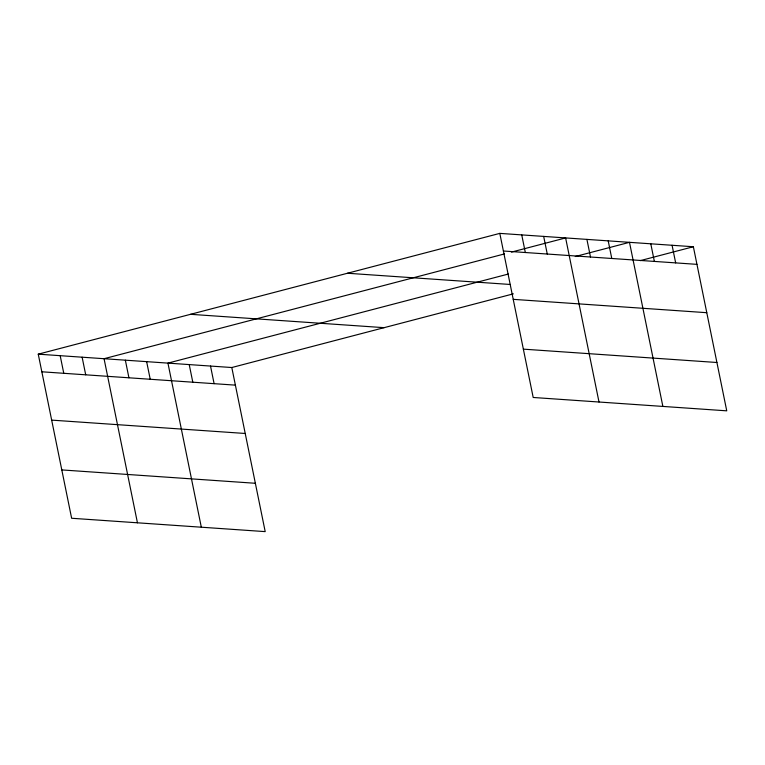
<?xml version="1.0" encoding="UTF-8"?>
<svg xmlns="http://www.w3.org/2000/svg" width="765" height="765" viewBox="0 0 765 765"><rect width="100%" height="100%" fill="white"/><g stroke="black" fill="none" stroke-linecap="round" stroke-linejoin="round"><path stroke-width="1.15" d="M38.25 354.166L231.805 367.525L265.197 531.618L71.633 518.259L38.25 354.166L499.803 233.382L693.367 246.741L726.75 410.834L533.195 397.475L499.803 233.382M504.46 253.932L104.059 358.709L137.442 522.801M511.383 252.115L565.622 237.925L599.005 402.017M508.333 274.042L167.937 363.117L201.319 527.209M575.261 256.524L629.49 242.333L662.873 406.425M231.805 367.525L513.353 293.846M640.286 260.626L693.367 246.741M503.389 251.006L696.953 264.355M347.492 273.248L510.293 284.475M513.229 299.345L706.784 312.694M190.562 314.31L384.126 327.669M523.356 349.146L716.92 362.495M41.836 371.79L235.391 385.139M51.666 420.119L245.23 433.478M61.802 469.92L255.357 483.279M672.072 245.269L675.658 262.892M650.785 243.806L654.371 261.42M608.204 240.86L611.78 258.484M586.908 239.397L590.494 257.011M543.676 236.414L547.262 254.028M521.74 234.903L525.326 252.517M210.518 366.053L214.104 383.667M189.223 364.589L192.809 382.204M146.641 361.644L150.227 379.268M125.355 360.181L128.931 377.795M82.123 357.198L85.709 374.812M60.186 355.687L63.772 373.301"/></g></svg>
